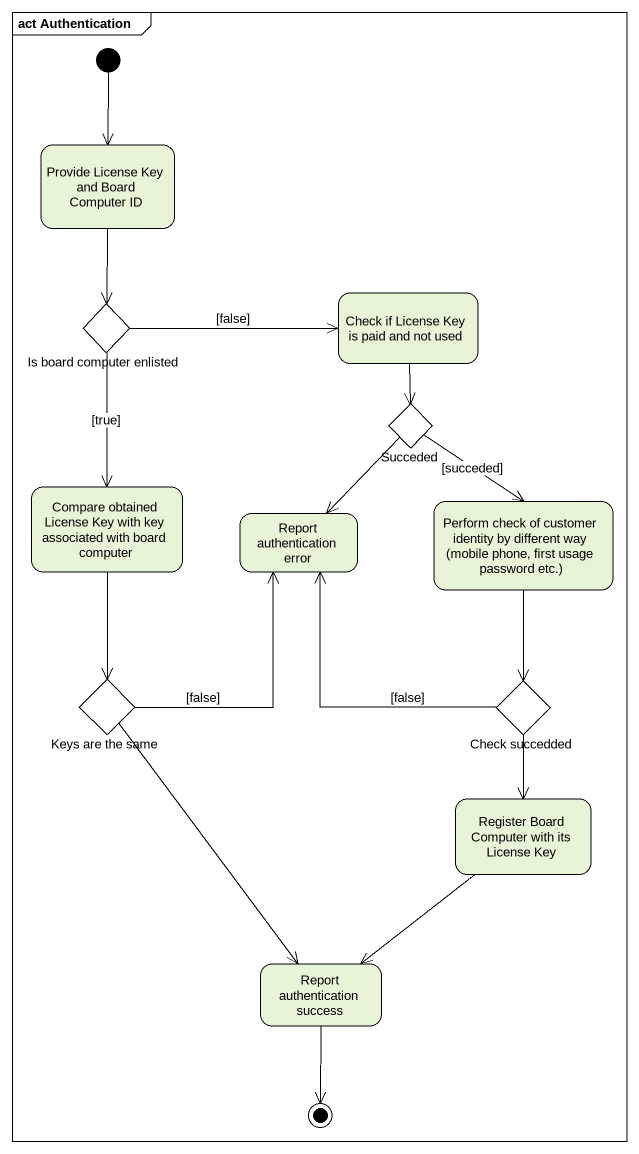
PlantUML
@startuml
mainframe act Authentication
hide empty description
state "Provide License Key and Board Computer ID" as Provide_License_Key_and
state "Check if License Key is paid and not used" as Check_if_License_Key_is
state "Is board computer enlisted" as Is_board_computer_enlisted <<choice>>
state Succeded <<choice>>
state "Compare obtained License Key with key associated with board computer" as Compare_obtained_License
state "Report authentication error" as Report_authentication_error
state "Perform check of customer identity by different way (mobile phone, first usage password etc.)" as Perform_check_of_customer
state "Keys are the same" as Keys_are_the_same <<choice>>
state "Check succedded" as Check_succedded <<choice>>
state "Register Board Computer with its License Key" as Register_Board_Computer
state "Report authentication success" as Report_authentication
[*] --> Provide_License_Key_and
Provide_License_Key_and --> Is_board_computer_enlisted
Check_if_License_Key_is --> Succeded
Is_board_computer_enlisted -right-> Check_if_License_Key_is : [false]
Is_board_computer_enlisted --> Compare_obtained_License : [true]
Succeded --> Report_authentication_error
Succeded --> Perform_check_of_customer : [succeded]
Compare_obtained_License --> Keys_are_the_same
Perform_check_of_customer --> Check_succedded
Keys_are_the_same -up-> Report_authentication_error : [false]
Keys_are_the_same --> Report_authentication
Check_succedded -up-> Report_authentication_error : [false]
Check_succedded --> Register_Board_Computer
Register_Board_Computer --> Report_authentication
Report_authentication --> [*]
@enduml
